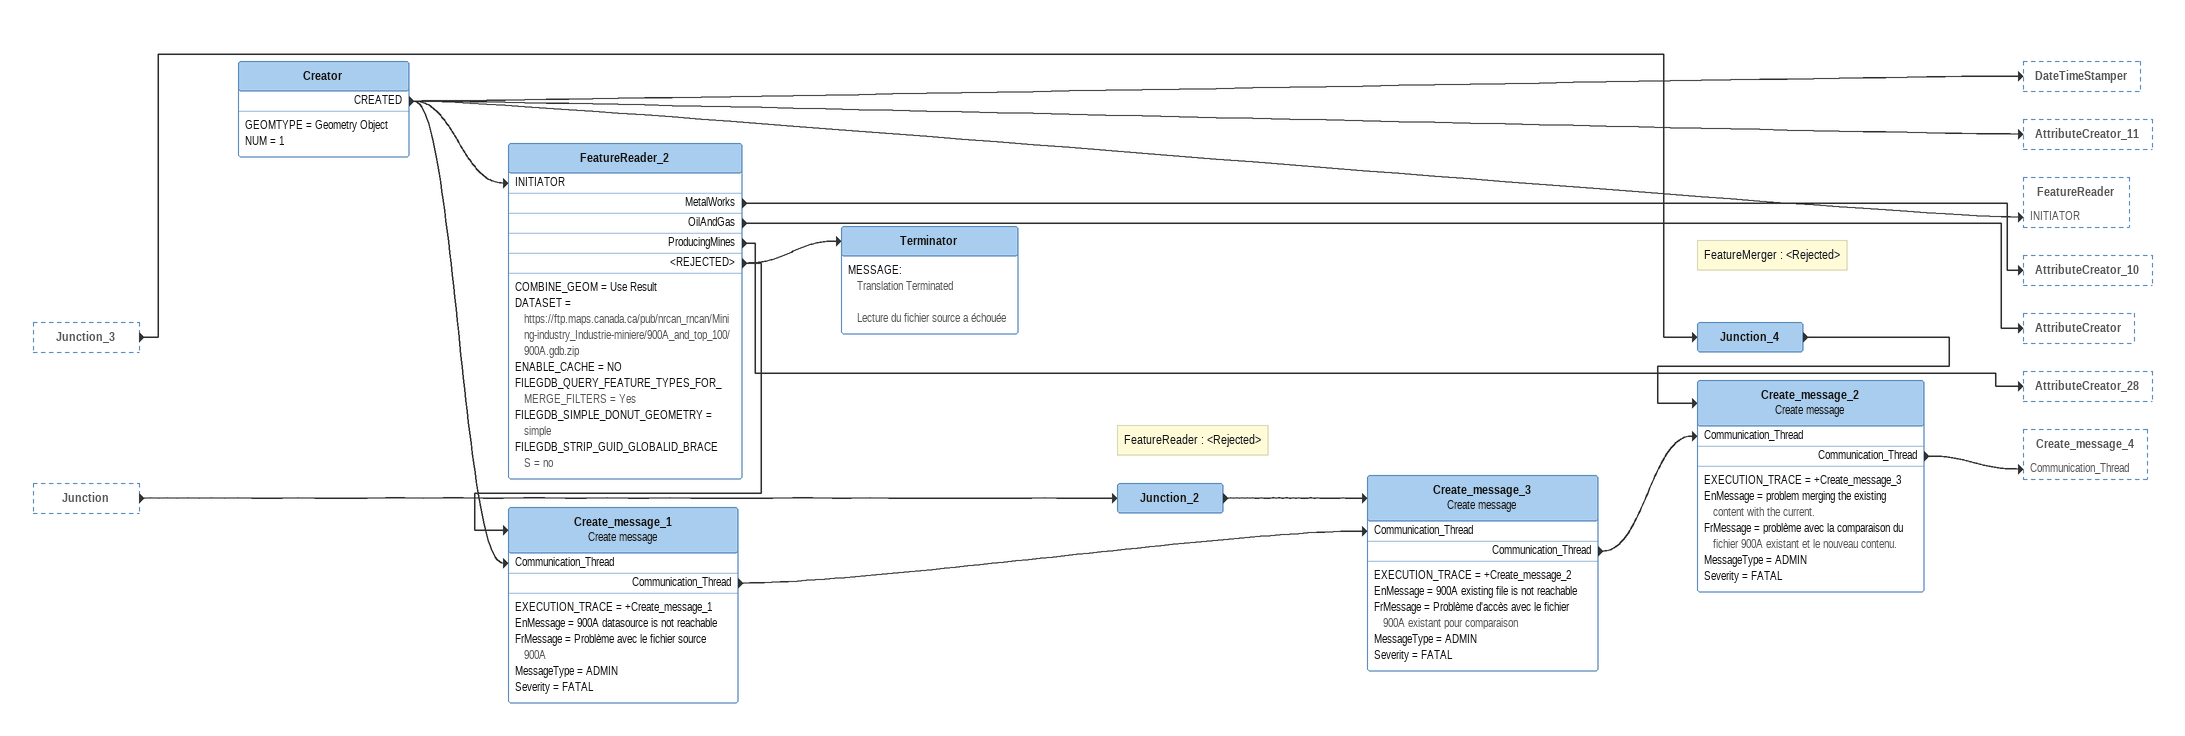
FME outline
Junction_3 [outside]
    -> Junction_4
Junction [outside]
    -> Junction_2
Creator
    GEOMTYPE = Geometry Object
    NUM = 1
    CREATED -> FeatureReader_2 [INITIATOR]
    CREATED -> DateTimeStamper
    CREATED -> AttributeCreator_11
    CREATED -> FeatureReader [INITIATOR]
    CREATED -> Create_message_1 [Communication_Thread]
Note: FeatureReader : <Rejected>
Junction_2
    -> Create_message_3
FeatureReader_2
    COMBINE_GEOM = Use Result
    DATASET = https://ftp.maps.canada.ca/pub/nrcan_rncan/Mining-industry_Industrie-miniere/900A_and_top_100/900A.gdb.zip
    ENABLE_CACHE = NO
    FILEGDB_QUERY_FEATURE_TYPES_FOR_MERGE_FILTERS = Yes
    FILEGDB_SIMPLE_DONUT_GEOMETRY = simple
    FILEGDB_STRIP_GUID_GLOBALID_BRACES = no
    MetalWorks -> AttributeCreator_10
    OilAndGas -> AttributeCreator
    ProducingMines -> AttributeCreator_28
    <REJECTED> -> Terminator
    <REJECTED> -> Create_message_1
Note: FeatureMerger : <Rejected>
Junction_4
    -> Create_message_2
Terminator
    MESSAGE:
      Translation Terminated

      Lecture du fichier source a échouée
Create_message_1: Create message
    EXECUTION_TRACE = +Create_message_1
    EnMessage = 900A datasource is not reachable
    FrMessage = Problème avec le fichier source 900A
    MessageType = ADMIN
    Severity = FATAL
    Communication_Thread -> Create_message_3 [Communication_Thread]
Create_message_3: Create message
    EXECUTION_TRACE = +Create_message_2
    EnMessage = 900A existing file is not reachable
    FrMessage = Problème d'accès avec le fichier 900A existant pour comparaison
    MessageType = ADMIN
    Severity = FATAL
    Communication_Thread -> Create_message_2 [Communication_Thread]
Create_message_2: Create message
    EXECUTION_TRACE = +Create_message_3
    EnMessage = problem merging the existing content with the current.
    FrMessage = problème avec la comparaison du fichier 900A existant et le nouveau contenu.
    MessageType = ADMIN
    Severity = FATAL
    Communication_Thread -> Create_message_4 [Communication_Thread]
